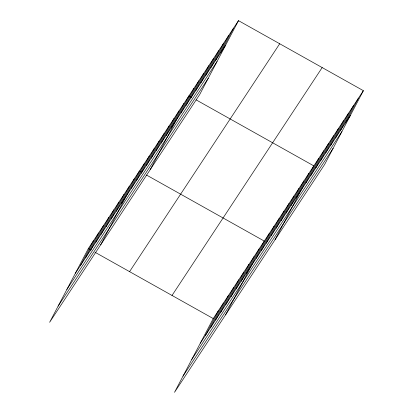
<?xml version="1.0" encoding="UTF-8"?>
<svg xmlns="http://www.w3.org/2000/svg" width="413" height="413" viewBox="0 0 413 413"><rect width="100%" height="100%" fill="white"/><g stroke="black" fill="none" stroke-linecap="round" stroke-linejoin="round"><path stroke-width="0.62" d="M238.502 20.65L88.356 248.533L49.617 322.321L199.763 94.438L238.502 20.65L363.383 90.679L324.644 164.467L174.498 392.35L213.237 318.562L363.383 90.679M80.499 265.471L93.462 240.784M85.605 257.722L98.562 233.035M90.71 249.973L103.668 225.291M95.816 242.224L108.774 217.543M100.922 234.481L113.88 209.794M106.022 226.732L118.985 202.045M111.128 218.983L124.091 194.296M116.234 211.234L129.197 186.547M121.339 203.485L134.297 178.803M100.664 244.842L139.403 171.054L141.602 172.288M131.401 188.22L144.359 163.533M136.352 180.698L149.315 156.011M141.308 173.176L154.271 148.494M146.264 165.659L159.222 140.972M151.22 158.138L164.178 133.451M156.171 150.616L169.134 125.934M161.127 143.099L174.09 118.412M166.083 135.578L179.041 110.891M171.039 128.056L183.997 103.374M150.213 169.64L188.953 95.852L191.699 97.391M180.946 113.017L193.909 88.33M185.902 105.496L198.859 80.814M190.858 97.979L203.816 73.292M195.814 90.457L208.771 65.77M200.764 82.936L213.727 58.248M205.72 75.414L218.678 50.732M210.676 67.897L223.634 43.21M215.632 60.375L228.59 35.688M220.583 52.854L233.546 28.172M205.385 335.501L218.343 310.813M210.491 327.752L223.448 303.07M215.591 320.003L228.554 295.321M220.697 312.259L233.66 287.572M225.803 304.51L238.766 279.823M230.908 296.761L243.866 272.074M236.014 289.012L248.972 264.325M241.12 281.263L254.078 256.581M246.225 273.514L259.183 248.832M225.55 314.871L264.289 241.084L146.548 175.06M256.282 258.249L269.245 233.562M261.238 250.727L274.196 226.04M266.194 243.211L279.152 218.523M271.145 235.689L284.108 211.002M276.101 228.167L289.064 203.48M281.057 220.645L294.015 195.963M286.013 213.129L298.971 188.442M290.969 205.607L303.927 180.92M295.92 198.085L308.883 173.403M275.099 239.669L313.834 165.881L196.098 99.858M305.832 183.047L318.79 158.36M310.788 175.525L323.746 150.843M315.738 168.008L328.702 143.321M320.695 160.487L333.658 135.8M325.65 152.965L338.608 128.283M330.606 145.448L343.564 120.761M335.557 137.927L348.52 113.239M340.513 130.405L353.476 105.718M345.469 122.883L358.427 98.201M75.393 273.22L225.539 45.337M66.885 289.42L217.031 61.537M58.125 306.116L208.271 78.233M129.568 271.646L279.709 43.757M172.025 295.455L322.171 67.572M200.279 343.249L350.425 115.366M191.771 359.455L341.918 131.566M183.005 376.145L333.152 148.262M88.356 248.533L91.103 250.077M94.949 252.229L213.237 318.562"/></g></svg>
